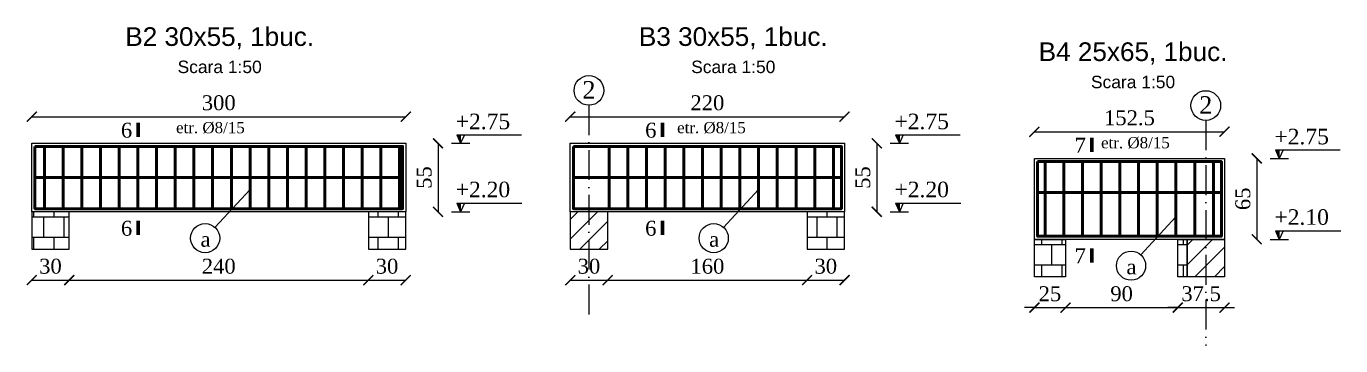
# Model space of a CAD drawing. Header units: millimetres. Extents: x 101328 to 154515, y -615720 to -604223.
# Drawn here: x 143970 to 154515, y -607106 to -604540 of the extents above; entities that cross this region are included whole.
import ezdxf
from ezdxf.enums import TextEntityAlignment as Align

# ---------------------------------------------------------------- set-up
doc = ezdxf.new("R2010")
doc.units = ezdxf.units.MM
doc.header["$PDMODE"] = 2
doc.header["$PDSIZE"] = 50
doc.linetypes.add('ACAD_ISO10W100', pattern=[18, 12, -3, 0, -3])
doc.layers.get('0').update_dxf_attribs({"lineweight": 15})
doc.layers.get('Defpoints').update_dxf_attribs({"color": 4})
for name, color, linetype, lineweight in [('Axe', 1, 'ACAD_ISO10W100', 18), ('Bucati element', 7, 'Continuous', 20), ('Cote', 7, 'Continuous', 18), ('FIER', 100, 'Continuous', 50), ('Otel etrieri', 6, 'Continuous', 50), ('Otel marca', 2, 'Continuous', 20), ('Sectiuni grinzi', 11, 'Continuous', 60)]:
    doc.layers.add(name, color=color, linetype=linetype, lineweight=lineweight)
doc.styles.add('arial r150', font='arial.ttf', dxfattribs={"height": 150})
doc.styles.add('cezar', font='times.ttf')
doc.styles.add('WMF-Times New Roman0', font='times.ttf')
doc.dimstyles.new('Centimetri 50 cu virgula', dxfattribs={"dimtxt": 120, "dimasz": 80, "dimexe": 1, "dimexo": 1, "dimgap": 50, "dimtad": 1, "dimdec": 1, "dimlfac": 0.1, "dimzin": 12, "dimdsep": 46, "dimtxsty": 'WMF-Times New Roman0', "dimblk": 'ARCHTICK', "dimcen": 0, "dimse1": 1, "dimse2": 1, "dimclrd": 256, "dimclre": 256, "dimclrt": 256, "dimadec": 0, "dimazin": 3, "dimtp": 0.1, "dimtm": 0.1, "dimtfac": 0.71, "dimtdec": 1, "dimtix": 1, "dimtmove": 0, "dimatfit": 3, "dimfxl": 1, "dimlwd": -1, "dimlwe": -1, "dimarcsym": 0})
pattern_1 = [(0, (-6744.2, 17021.35), (0, 162.56), []), (90, (-6744.2, 17021.35), (-81.28, 162.56), [162.56, -162.56])]

# ---------------------------------------------------------------- blocks, each defined once
blk = doc.blocks.new('_ArchTick')
at = {"color": 0, "linetype": 'ByBlock', "const_width": 0.15}
blk.add_lwpolyline([(-0.5, -0.5), (0.5, 0.5)], dxfattribs=at)
blk = doc.blocks.new('*D7501')
at = {"layer": 'Cote', "ltscale": 1.5, "transparency": 16777216}
blk.add_line((147273, -605480), (147273, -606030), dxfattribs=at)
at = {"layer": 'Defpoints', "color": 0, "ltscale": 1.5, "transparency": 16777216}
for p in [(147014, -605480), (147273, -606030), (147527, -606030)]:
    blk.add_point(p, dxfattribs=at)
at = {"layer": 'Cote', "ltscale": 1.5, "transparency": 16777216, "xscale": 80, "yscale": 80, "zscale": 80}
for p, rotation in [((147273, -605480), 90), ((147273, -606030), 270)]:
    blk.add_blockref('_ArchTick', p, dxfattribs=dict(at, rotation=rotation))
at = {"layer": 'Cote', "ltscale": 1.5, "transparency": 16777216, "insert": (147162, -605755), "char_height": 120, "attachment_point": 5, "rotation": 90, "style": 'WMF-Times New Roman0'}
blk.add_mtext('55', dxfattribs=at)
blk = doc.blocks.new('*D7502')
at = {"layer": 'Cote', "ltscale": 1.5, "transparency": 16777216}
blk.add_line((144014, -605266), (147014, -605266), dxfattribs=at)
at = {"layer": 'Defpoints', "color": 0, "ltscale": 1.5, "transparency": 16777216}
for p in [(147014, -605266), (144014, -605480), (147014, -605480)]:
    blk.add_point(p, dxfattribs=at)
at = {"layer": 'Cote', "ltscale": 1.5, "transparency": 16777216, "xscale": 80, "yscale": 80, "zscale": 80, "rotation": 180}
blk.add_blockref('_ArchTick', (144014, -605266), dxfattribs=at)
at = {"layer": 'Cote', "ltscale": 1.5, "transparency": 16777216, "xscale": 80, "yscale": 80, "zscale": 80}
blk.add_blockref('_ArchTick', (147014, -605266), dxfattribs=at)
at = {"layer": 'Cote', "ltscale": 1.5, "transparency": 16777216, "insert": (145514, -605155), "char_height": 120, "attachment_point": 5, "style": 'WMF-Times New Roman0'}
blk.add_mtext('300', dxfattribs=at)
blk = doc.blocks.new('*D7503')
at = {"layer": 'Cote', "ltscale": 1.5, "transparency": 16777216}
blk.add_line((144014, -606579), (144314, -606579), dxfattribs=at)
at = {"layer": 'Defpoints', "color": 0, "ltscale": 1.5, "transparency": 16777216}
for p in [(144014, -606330), (144314, -606330), (144314, -606579)]:
    blk.add_point(p, dxfattribs=at)
at = {"layer": 'Cote', "ltscale": 1.5, "transparency": 16777216, "xscale": 80, "yscale": 80, "zscale": 80, "rotation": 180}
blk.add_blockref('_ArchTick', (144014, -606579), dxfattribs=at)
at = {"layer": 'Cote', "ltscale": 1.5, "transparency": 16777216, "xscale": 80, "yscale": 80, "zscale": 80}
blk.add_blockref('_ArchTick', (144314, -606579), dxfattribs=at)
at = {"layer": 'Cote', "ltscale": 1.5, "transparency": 16777216, "insert": (144164, -606468), "char_height": 120, "attachment_point": 5, "style": 'WMF-Times New Roman0'}
blk.add_mtext('30', dxfattribs=at)
blk = doc.blocks.new('*D7504')
at = {"layer": 'Cote', "ltscale": 1.5, "transparency": 16777216}
blk.add_line((144314, -606579), (146714, -606579), dxfattribs=at)
at = {"layer": 'Defpoints', "color": 0, "ltscale": 1.5, "transparency": 16777216}
for p in [(144314, -606330), (146714, -606330), (146714, -606579)]:
    blk.add_point(p, dxfattribs=at)
at = {"layer": 'Cote', "ltscale": 1.5, "transparency": 16777216, "xscale": 80, "yscale": 80, "zscale": 80, "rotation": 180}
blk.add_blockref('_ArchTick', (144314, -606579), dxfattribs=at)
at = {"layer": 'Cote', "ltscale": 1.5, "transparency": 16777216, "xscale": 80, "yscale": 80, "zscale": 80}
blk.add_blockref('_ArchTick', (146714, -606579), dxfattribs=at)
at = {"layer": 'Cote', "ltscale": 1.5, "transparency": 16777216, "insert": (145514, -606468), "char_height": 120, "attachment_point": 5, "style": 'WMF-Times New Roman0'}
blk.add_mtext('240', dxfattribs=at)
blk = doc.blocks.new('*D7505')
at = {"layer": 'Cote', "ltscale": 1.5, "transparency": 16777216}
blk.add_line((146714, -606579), (147014, -606579), dxfattribs=at)
at = {"layer": 'Defpoints', "color": 0, "ltscale": 1.5, "transparency": 16777216}
for p in [(146714, -606330), (147014, -606330), (147014, -606579)]:
    blk.add_point(p, dxfattribs=at)
at = {"layer": 'Cote', "ltscale": 1.5, "transparency": 16777216, "xscale": 80, "yscale": 80, "zscale": 80, "rotation": 180}
blk.add_blockref('_ArchTick', (146714, -606579), dxfattribs=at)
at = {"layer": 'Cote', "ltscale": 1.5, "transparency": 16777216, "xscale": 80, "yscale": 80, "zscale": 80}
blk.add_blockref('_ArchTick', (147014, -606579), dxfattribs=at)
at = {"layer": 'Cote', "ltscale": 1.5, "transparency": 16777216, "insert": (146864, -606468), "char_height": 120, "attachment_point": 5, "style": 'WMF-Times New Roman0'}
blk.add_mtext('30', dxfattribs=at)
blk = doc.blocks.new('50')
at = {"ltscale": 1.5}
blk.add_line((0, 0), (0, 500), dxfattribs=at)
blk = doc.blocks.new('*D7475')
at = {"layer": 'Cote', "ltscale": 1.5, "transparency": 16777216}
blk.add_line((150793, -605480), (150793, -606030), dxfattribs=at)
at = {"layer": 'Defpoints', "color": 0, "ltscale": 1.5, "transparency": 16777216}
for p in [(150534, -605480), (150793, -606030), (151047, -606030)]:
    blk.add_point(p, dxfattribs=at)
at = {"layer": 'Cote', "ltscale": 1.5, "transparency": 16777216, "xscale": 80, "yscale": 80, "zscale": 80}
for p, rotation in [((150793, -605480), 90), ((150793, -606030), 270)]:
    blk.add_blockref('_ArchTick', p, dxfattribs=dict(at, rotation=rotation))
at = {"layer": 'Cote', "ltscale": 1.5, "transparency": 16777216, "insert": (150681, -605755), "char_height": 120, "attachment_point": 5, "rotation": 90, "style": 'WMF-Times New Roman0'}
blk.add_mtext('55', dxfattribs=at)
blk = doc.blocks.new('*D7476')
at = {"layer": 'Cote', "ltscale": 1.5, "transparency": 16777216}
blk.add_line((148334, -605266), (150534, -605266), dxfattribs=at)
at = {"layer": 'Defpoints', "color": 0, "ltscale": 1.5, "transparency": 16777216}
for p in [(150534, -605266), (148334, -605480), (150534, -605480)]:
    blk.add_point(p, dxfattribs=at)
at = {"layer": 'Cote', "ltscale": 1.5, "transparency": 16777216, "xscale": 80, "yscale": 80, "zscale": 80, "rotation": 180}
blk.add_blockref('_ArchTick', (148334, -605266), dxfattribs=at)
at = {"layer": 'Cote', "ltscale": 1.5, "transparency": 16777216, "xscale": 80, "yscale": 80, "zscale": 80}
blk.add_blockref('_ArchTick', (150534, -605266), dxfattribs=at)
at = {"layer": 'Cote', "ltscale": 1.5, "transparency": 16777216, "insert": (149434, -605155), "char_height": 120, "attachment_point": 5, "style": 'WMF-Times New Roman0'}
blk.add_mtext('220', dxfattribs=at)
blk = doc.blocks.new('*D7477')
at = {"layer": 'Cote', "ltscale": 1.5, "transparency": 16777216}
blk.add_line((148334, -606579), (148634, -606579), dxfattribs=at)
at = {"layer": 'Defpoints', "color": 0, "ltscale": 1.5, "transparency": 16777216}
for p in [(148334, -606330), (148634, -606330), (148634, -606579)]:
    blk.add_point(p, dxfattribs=at)
at = {"layer": 'Cote', "ltscale": 1.5, "transparency": 16777216, "xscale": 80, "yscale": 80, "zscale": 80, "rotation": 180}
blk.add_blockref('_ArchTick', (148334, -606579), dxfattribs=at)
at = {"layer": 'Cote', "ltscale": 1.5, "transparency": 16777216, "xscale": 80, "yscale": 80, "zscale": 80}
blk.add_blockref('_ArchTick', (148634, -606579), dxfattribs=at)
at = {"layer": 'Cote', "ltscale": 1.5, "transparency": 16777216, "insert": (148484, -606468), "char_height": 120, "attachment_point": 5, "style": 'WMF-Times New Roman0'}
blk.add_mtext('30', dxfattribs=at)
blk = doc.blocks.new('*D7478')
at = {"layer": 'Cote', "ltscale": 1.5, "transparency": 16777216}
blk.add_line((148634, -606579), (150234, -606579), dxfattribs=at)
at = {"layer": 'Defpoints', "color": 0, "ltscale": 1.5, "transparency": 16777216}
for p in [(148634, -606330), (150234, -606330), (150234, -606579)]:
    blk.add_point(p, dxfattribs=at)
at = {"layer": 'Cote', "ltscale": 1.5, "transparency": 16777216, "xscale": 80, "yscale": 80, "zscale": 80, "rotation": 180}
blk.add_blockref('_ArchTick', (148634, -606579), dxfattribs=at)
at = {"layer": 'Cote', "ltscale": 1.5, "transparency": 16777216, "xscale": 80, "yscale": 80, "zscale": 80}
blk.add_blockref('_ArchTick', (150234, -606579), dxfattribs=at)
at = {"layer": 'Cote', "ltscale": 1.5, "transparency": 16777216, "insert": (149434, -606468), "char_height": 120, "attachment_point": 5, "style": 'WMF-Times New Roman0'}
blk.add_mtext('160', dxfattribs=at)
blk = doc.blocks.new('*D7479')
at = {"layer": 'Cote', "ltscale": 1.5, "transparency": 16777216}
blk.add_line((150234, -606579), (150534, -606579), dxfattribs=at)
at = {"layer": 'Defpoints', "color": 0, "ltscale": 1.5, "transparency": 16777216}
for p in [(150234, -606330), (150534, -606330), (150534, -606579)]:
    blk.add_point(p, dxfattribs=at)
at = {"layer": 'Cote', "ltscale": 1.5, "transparency": 16777216, "xscale": 80, "yscale": 80, "zscale": 80, "rotation": 180}
blk.add_blockref('_ArchTick', (150234, -606579), dxfattribs=at)
at = {"layer": 'Cote', "ltscale": 1.5, "transparency": 16777216, "xscale": 80, "yscale": 80, "zscale": 80}
blk.add_blockref('_ArchTick', (150534, -606579), dxfattribs=at)
at = {"layer": 'Cote', "ltscale": 1.5, "transparency": 16777216, "insert": (150384, -606468), "char_height": 120, "attachment_point": 5, "style": 'WMF-Times New Roman0'}
blk.add_mtext('30', dxfattribs=at)
blk = doc.blocks.new('*D7483')
at = {"layer": 'Cote', "ltscale": 1.5, "transparency": 16777216}
blk.add_line((153841, -605601), (153841, -606251), dxfattribs=at)
at = {"layer": 'Defpoints', "color": 0, "ltscale": 1.5, "transparency": 16777216}
for p in [(153582, -605601), (153841, -606251), (154095, -606251)]:
    blk.add_point(p, dxfattribs=at)
at = {"layer": 'Cote', "ltscale": 1.5, "transparency": 16777216, "xscale": 80, "yscale": 80, "zscale": 80}
for p, rotation in [((153841, -605601), 90), ((153841, -606251), 270)]:
    blk.add_blockref('_ArchTick', p, dxfattribs=dict(at, rotation=rotation))
at = {"layer": 'Cote', "ltscale": 1.5, "transparency": 16777216, "insert": (153730, -605926), "char_height": 120, "attachment_point": 5, "rotation": 90, "style": 'WMF-Times New Roman0'}
blk.add_mtext('65', dxfattribs=at)
blk = doc.blocks.new('*D7484')
at = {"layer": 'Cote', "ltscale": 1.5, "transparency": 16777216}
blk.add_line((152057, -605387), (153582, -605387), dxfattribs=at)
at = {"layer": 'Defpoints', "color": 0, "ltscale": 1.5, "transparency": 16777216}
for p in [(153582, -605387), (152057, -605601), (153582, -605601)]:
    blk.add_point(p, dxfattribs=at)
at = {"layer": 'Cote', "ltscale": 1.5, "transparency": 16777216, "xscale": 80, "yscale": 80, "zscale": 80, "rotation": 180}
blk.add_blockref('_ArchTick', (152057, -605387), dxfattribs=at)
at = {"layer": 'Cote', "ltscale": 1.5, "transparency": 16777216, "xscale": 80, "yscale": 80, "zscale": 80}
blk.add_blockref('_ArchTick', (153582, -605387), dxfattribs=at)
at = {"layer": 'Cote', "ltscale": 1.5, "transparency": 16777216, "insert": (152820, -605276), "char_height": 120, "attachment_point": 5, "style": 'WMF-Times New Roman0'}
blk.add_mtext('152.5', dxfattribs=at)
blk = doc.blocks.new('*D7485')
at = {"layer": 'Cote', "ltscale": 1.5, "transparency": 16777216}
for p, q in [((152057, -606800), (151977, -606800)), ((152057, -606800), (152307, -606800)), ((152307, -606800), (152387, -606800))]:
    blk.add_line(p, q, dxfattribs=at)
at = {"layer": 'Defpoints', "color": 0, "ltscale": 1.5, "transparency": 16777216}
for p in [(152057, -606551), (152307, -606551), (152307, -606800)]:
    blk.add_point(p, dxfattribs=at)
at = {"layer": 'Cote', "ltscale": 1.5, "transparency": 16777216, "xscale": 80, "yscale": 80, "zscale": 80}
blk.add_blockref('_ArchTick', (152057, -606800), dxfattribs=at)
at = {"layer": 'Cote', "ltscale": 1.5, "transparency": 16777216, "xscale": 80, "yscale": 80, "zscale": 80, "rotation": 180}
blk.add_blockref('_ArchTick', (152307, -606800), dxfattribs=at)
at = {"layer": 'Cote', "ltscale": 1.5, "transparency": 16777216, "insert": (152182, -606689), "char_height": 120, "attachment_point": 5, "style": 'WMF-Times New Roman0'}
blk.add_mtext('25', dxfattribs=at)
blk = doc.blocks.new('*D7486')
at = {"layer": 'Cote', "ltscale": 1.5, "transparency": 16777216}
blk.add_line((152307, -606800), (153207, -606800), dxfattribs=at)
at = {"layer": 'Defpoints', "color": 0, "ltscale": 1.5, "transparency": 16777216}
for p in [(152307, -606551), (153207, -606551), (153207, -606800)]:
    blk.add_point(p, dxfattribs=at)
at = {"layer": 'Cote', "ltscale": 1.5, "transparency": 16777216, "xscale": 80, "yscale": 80, "zscale": 80, "rotation": 180}
blk.add_blockref('_ArchTick', (152307, -606800), dxfattribs=at)
at = {"layer": 'Cote', "ltscale": 1.5, "transparency": 16777216, "xscale": 80, "yscale": 80, "zscale": 80}
blk.add_blockref('_ArchTick', (153207, -606800), dxfattribs=at)
at = {"layer": 'Cote', "ltscale": 1.5, "transparency": 16777216, "insert": (152757, -606689), "char_height": 120, "attachment_point": 5, "style": 'WMF-Times New Roman0'}
blk.add_mtext('90', dxfattribs=at)
blk = doc.blocks.new('*D7487')
at = {"layer": 'Cote', "ltscale": 1.5, "transparency": 16777216}
for p, q in [((153207, -606800), (153127, -606800)), ((153207, -606800), (153582, -606800)), ((153582, -606800), (153662, -606800))]:
    blk.add_line(p, q, dxfattribs=at)
at = {"layer": 'Defpoints', "color": 0, "ltscale": 1.5, "transparency": 16777216}
for p in [(153207, -606551), (153582, -606551), (153582, -606800)]:
    blk.add_point(p, dxfattribs=at)
at = {"layer": 'Cote', "ltscale": 1.5, "transparency": 16777216, "xscale": 80, "yscale": 80, "zscale": 80}
blk.add_blockref('_ArchTick', (153207, -606800), dxfattribs=at)
at = {"layer": 'Cote', "ltscale": 1.5, "transparency": 16777216, "xscale": 80, "yscale": 80, "zscale": 80, "rotation": 180}
blk.add_blockref('_ArchTick', (153582, -606800), dxfattribs=at)
at = {"layer": 'Cote', "ltscale": 1.5, "transparency": 16777216, "insert": (153395, -606689), "char_height": 120, "attachment_point": 5, "style": 'WMF-Times New Roman0'}
blk.add_mtext('37.5', dxfattribs=at)
blk = doc.blocks.new('60')
at = {"ltscale": 1.5}
blk.add_line((0, 0), (0, 600), dxfattribs=at)

msp = doc.modelspace()

# ---------------------------------------------------------------- hatches: boundary and pattern name
at = {"ltscale": 1.5}
h = msp.add_hatch(dxfattribs=at)
h.set_pattern_fill('AR-B88', color=256, scale=0.8, style=0)
h.set_pattern_definition(pattern_1)
h.paths.add_polyline_path([(144014.25, -606330.12), (144314.25, -606330.12), (144314.25, -606030.12), (144014.25, -606030.12)])
h = msp.add_hatch(dxfattribs=at)
h.set_pattern_fill('AR-B88', color=256, scale=0.8, style=0)
h.set_pattern_definition(pattern_1)
h.paths.add_polyline_path([(146714.25, -606330.12), (147014.25, -606330.12), (147014.25, -606030.12), (146714.25, -606030.12)])
h = msp.add_hatch(dxfattribs=at)
h.set_pattern_fill('ANSI31', color=256, scale=35, style=0)
h.set_pattern_definition([(45, (-30830.67, 8216.61), (-78.577241, 78.577241), [])])
h.paths.add_polyline_path([(148334.09, -606330.12), (148634.09, -606330.12), (148634.09, -606030.12), (148334.09, -606030.12)])
h = msp.add_hatch(dxfattribs=at)
h.set_pattern_fill('AR-B88', color=256, scale=0.8, style=0)
h.set_pattern_definition([(0, (-6882.18, 17021.35), (0, 162.56), []), (90, (-6882.18, 17021.35), (-81.28, 162.56), [162.56, -162.56])])
h.paths.add_polyline_path([(150234.09, -606330.12), (150534.09, -606330.12), (150534.09, -606030.12), (150234.09, -606030.12)])
h = msp.add_hatch(dxfattribs=at)
h.set_pattern_fill('AR-B88', color=256, scale=0.8, style=0)
h.set_pattern_definition([(0, (-3208.95, 16800.02), (0, 162.56), []), (90, (-3208.95, 16800.02), (-81.28, 162.56), [162.56, -162.56])])
h.paths.add_polyline_path([(152307.32, -606551.45), (152057.32, -606551.45), (152057.32, -606251.45), (152307.32, -606251.45)])
h = msp.add_hatch(dxfattribs=at)
h.set_pattern_fill('AR-B88', color=256, scale=0.8, style=0)
h.set_pattern_definition([(0, (-2233.95, 16800.02), (0, 162.56), []), (90, (-2233.95, 16800.02), (-81.28, 162.56), [162.56, -162.56])])
h.paths.add_polyline_path([(153282.32, -606551.45), (153207.32, -606551.45), (153207.32, -606251.45), (153282.32, -606251.45)])
h = msp.add_hatch(dxfattribs=at)
h.set_pattern_fill('ANSI31', color=256, scale=35, style=0)
h.set_pattern_definition([(45, (-27782.44, 7995.27), (-78.577241, 78.577241), [])])
h.paths.add_polyline_path([(153582.32, -606551.45), (153282.32, -606551.45), (153282.32, -606251.45), (153582.32, -606251.45)])
at = {"layer": 'Cote', "ltscale": 1.5}
for points in [[(147454.29, -605411.6), (147423.72, -605411.6), (147454.29, -605480.12)], [(150974.13, -605411.6), (150943.57, -605411.6), (150974.13, -605480.12)], [(154022.36, -605532.93), (153991.79, -605532.93), (154022.36, -605601.45)], [(147454.29, -605961.6), (147423.72, -605961.6), (147454.29, -606030.12)], [(150974.13, -605961.6), (150943.57, -605961.6), (150974.13, -606030.12)], [(154022.36, -606182.93), (153991.79, -606182.93), (154022.36, -606251.45)]]:
    msp.add_hatch(color=256, dxfattribs=at).paths.add_polyline_path(points)

# ---------------------------------------------------------------- linework, layer by layer
for p, q in [((145764.98, -605849.85), (145483.86, -606155.59)), ((149845.13, -605849.85), (149564.01, -606155.59)), ((153193.36, -606071.18), (152912.24, -606376.92))]:
    msp.add_line(p, q)
at = {"ltscale": 1.5}
for points in [[(144014.25, -605480.12), (147014.25, -605480.12), (147014.25, -606030.12), (144014.25, -606030.12)], [(148334.09, -605480.12), (150534.09, -605480.12), (150534.09, -606030.12), (148334.09, -606030.12)], [(152057.32, -605601.45), (153582.32, -605601.45), (153582.32, -606251.45), (152057.32, -606251.45)], [(144014.25, -606330.12), (144314.25, -606330.12), (144314.25, -606030.12), (144014.25, -606030.12)], [(146714.25, -606330.12), (147014.25, -606330.12), (147014.25, -606030.12), (146714.25, -606030.12)], [(148334.09, -606330.12), (148634.09, -606330.12), (148634.09, -606030.12), (148334.09, -606030.12)], [(150234.09, -606330.12), (150534.09, -606330.12), (150534.09, -606030.12), (150234.09, -606030.12)], [(152307.32, -606551.45), (152057.32, -606551.45), (152057.32, -606251.45), (152307.32, -606251.45)], [(153282.32, -606551.45), (153207.32, -606551.45), (153207.32, -606251.45), (153282.32, -606251.45)], [(153582.32, -606551.45), (153282.32, -606551.45), (153282.32, -606251.45), (153582.32, -606251.45)]]:
    msp.add_lwpolyline(points, close=True, dxfattribs=at)
for centre in [(145404.67, -606241.71), (149484.82, -606241.71), (152833.05, -606463.05)]:
    msp.add_circle(centre, 117)
at = {"layer": 'Axe', "ltscale": 20}
for p, q in [((148484.09, -605174.28), (148484.09, -606884.74)), ((153432.32, -605295.62), (153432.32, -607106.07))]:
    msp.add_line(p, q, dxfattribs=at)
at = {"layer": 'Axe', "color": 0, "linetype": 'ByBlock'}
for centre in [(148484.09, -605055.1), (153432.32, -605176.43)]:
    msp.add_circle(centre, 119.19, dxfattribs=at)
at = {"layer": 'Cote', "ltscale": 1.5}
for p, q in [((147381.21, -605480.12), (147527.38, -605480.12)), ((147423.72, -605411.6), (147941.52, -605411.6)), ((147423.72, -605411.6), (147454.29, -605480.12)), ((147454.29, -605411.6), (147484.86, -605411.6)), ((147484.86, -605411.6), (147454.29, -605480.12)), ((147454.29, -605480.12), (147454.29, -605411.6)), ((150901.05, -605480.12), (151047.22, -605480.12)), ((150943.57, -605411.6), (151461.36, -605411.6)), ((150943.57, -605411.6), (150974.13, -605480.12)), ((150974.13, -605411.6), (151004.7, -605411.6)), ((151004.7, -605411.6), (150974.13, -605480.12)), ((150974.13, -605480.12), (150974.13, -605411.6)), ((153991.79, -605532.93), (154509.59, -605532.93)), ((153991.79, -605532.93), (154022.36, -605601.45)), ((154022.36, -605532.93), (154052.93, -605532.93)), ((154052.93, -605532.93), (154022.36, -605601.45)), ((154022.36, -605601.45), (154022.36, -605532.93)), ((153949.28, -605601.45), (154095.45, -605601.45)), ((147423.72, -605961.6), (147808.06, -605961.6)), ((147423.72, -605961.6), (147946.7, -605961.6)), ((147423.72, -605961.6), (147454.29, -606030.12)), ((147454.29, -605961.6), (147484.86, -605961.6)), ((147484.86, -605961.6), (147454.29, -606030.12)), ((147454.29, -606030.12), (147454.29, -605961.6)), ((150943.57, -605961.6), (151327.9, -605961.6)), ((150943.57, -605961.6), (151466.55, -605961.6)), ((150943.57, -605961.6), (150974.13, -606030.12)), ((150974.13, -605961.6), (151004.7, -605961.6)), ((151004.7, -605961.6), (150974.13, -606030.12)), ((150974.13, -606030.12), (150974.13, -605961.6)), ((147381.21, -606030.12), (147527.38, -606030.12)), ((150901.05, -606030.12), (151047.22, -606030.12)), ((153991.79, -606182.93), (154376.13, -606182.93)), ((153991.79, -606182.93), (154514.77, -606182.93)), ((153991.79, -606182.93), (154022.36, -606251.45)), ((154022.36, -606182.93), (154052.93, -606182.93)), ((154052.93, -606182.93), (154022.36, -606251.45)), ((154022.36, -606251.45), (154022.36, -606182.93)), ((153949.28, -606251.45), (154095.45, -606251.45))]:
    msp.add_line(p, q, dxfattribs=at)
at = {"layer": 'FIER'}
for p, q in [((144039.25, -605755.12), (146989.25, -605755.12)), ((148359.09, -605755.12), (150509.09, -605755.12)), ((152082.32, -605876.45), (153557.32, -605876.45))]:
    msp.add_line(p, q, dxfattribs=at)
for points in [[(144039.25, -605505.12), (146989.25, -605505.12), (146989.25, -606005.12), (144039.25, -606005.12)], [(148359.09, -605505.12), (150509.09, -605505.12), (150509.09, -606005.12), (148359.09, -606005.12)], [(152082.32, -605626.45), (153557.32, -605626.45), (153557.32, -606226.45), (152082.32, -606226.45)]]:
    msp.add_lwpolyline(points, close=True, dxfattribs=at)
at = {"layer": 'Sectiuni grinzi'}
for p, q in [((144867.38, -605427.53), (144867.38, -605315.68)), ((149072.85, -605427.53), (149072.85, -605315.68)), ((152518.33, -605548.86), (152518.33, -605437.01)), ((144867.38, -606215.31), (144867.38, -606103.46)), ((149072.85, -606215.31), (149072.85, -606103.46)), ((152518.33, -606436.65), (152518.33, -606324.8))]:
    msp.add_line(p, q, dxfattribs=at)

# ---------------------------------------------------------------- block references
at = {"layer": 'Otel etrieri', "ltscale": 1.5}
for name, p in [('50', (144114.98, -606005.12)), ('50', (144264.98, -606005.12)), ('50', (144414.98, -606005.12)), ('50', (144564.98, -606005.12)), ('50', (144714.98, -606005.12)), ('50', (144864.98, -606005.12)), ('50', (145014.98, -606005.12)), ('50', (145164.98, -606005.12)), ('50', (145314.98, -606005.12)), ('50', (145464.98, -606005.12)), ('50', (145614.98, -606005.12)), ('50', (145764.98, -606005.12)), ('50', (145914.98, -606005.12)), ('50', (146064.98, -606005.12)), ('50', (146214.98, -606005.12)), ('50', (146364.98, -606005.12)), ('50', (146514.98, -606005.12)), ('50', (146664.98, -606005.12)), ('50', (146814.98, -606005.12)), ('50', (146964.98, -606005.12)), ('50', (148645.13, -606005.12)), ('50', (148795.13, -606005.12)), ('50', (148945.13, -606005.12)), ('50', (149095.13, -606005.12)), ('50', (149245.13, -606005.12)), ('50', (149395.13, -606005.12)), ('50', (149545.13, -606005.12)), ('50', (149695.13, -606005.12)), ('50', (149845.13, -606005.12)), ('50', (149995.13, -606005.12)), ('50', (150145.13, -606005.12)), ('50', (150295.13, -606005.12)), ('50', (150445.13, -606005.12)), ('60', (152143.36, -606226.45)), ('60', (152293.36, -606226.45)), ('60', (152443.36, -606226.45)), ('60', (152593.36, -606226.45)), ('60', (152743.36, -606226.45)), ('60', (152893.36, -606226.45)), ('60', (153043.36, -606226.45)), ('60', (153193.36, -606226.45)), ('60', (153343.36, -606226.45)), ('60', (153493.36, -606226.45))]:
    msp.add_blockref(name, p, dxfattribs=at)

# ---------------------------------------------------------------- texts
at = {"style": 'cezar'}
for p in [(145446.97, -605398.82), (149466.82, -605398.82), (152867.94, -605520.16)]:
    msp.add_text('etr. %%C8/15', height=90, dxfattribs=at).set_placement(p, align=Align.CENTER)
at = {"layer": 'Axe', "color": 0, "linetype": 'ByBlock', "style": 'WMF-Times New Roman0'}
for p in [(148483.74, -605120.28), (153431.97, -605241.61)]:
    msp.add_text('2', height=140, dxfattribs=at).set_placement(p, align=Align.CENTER)
at = {"layer": 'Bucati element', "color": 3, "style": 'arial r150'}
for s, height, p in [('B2 30x55, 1buc.', 150, (145521.37, -604697.71)), ('B3 30x55, 1buc.', 150, (149641.82, -604697.71)), ('B4 25x65, 1buc.', 150, (152848.9, -604819.05)), ('Scara 1:50', 100, (145521.37, -604915.99)), ('Scara 1:50', 100, (149641.82, -604915.99)), ('Scara 1:50', 100, (152848.9, -605037.33))]:
    msp.add_text(s, height=height, dxfattribs=at).set_placement(p, align=Align.CENTER)
at = {"layer": 'Cote', "ltscale": 1.5, "style": 'cezar'}
for s, p in [('+2.75', (147633.61, -605304.24)), ('+2.75', (151153.45, -605304.24)), ('+2.75', (154201.68, -605425.58)), ('+2.20', (147633.61, -605850.79)), ('+2.20', (151153.45, -605850.79)), ('+2.10', (154201.68, -606072.13))]:
    msp.add_text(s, height=125, dxfattribs=at).set_placement(p, align=Align.MIDDLE_CENTER)
at = {"layer": 'Otel marca', "style": 'WMF-Times New Roman0'}
for p in [(145407.95, -606310.81), (149488.1, -606310.81), (152836.33, -606532.14)]:
    msp.add_text('a', height=120, dxfattribs=at).set_placement(p, align=Align.CENTER)
at = {"layer": 'Sectiuni grinzi', "style": 'cezar'}
for s, p in [('6', (144774.47, -605434.49)), ('6', (148979.94, -605434.49)), ('7', (152425.42, -605555.83)), ('6', (144774.47, -606222.28)), ('6', (148979.94, -606222.28)), ('7', (152425.42, -606443.61))]:
    msp.add_text(s, height=120, dxfattribs=at).set_placement(p, align=Align.CENTER)

# ---------------------------------------------------------------- dimensions: what is measured, and where the dimension line sits
at = {"layer": 'Cote', "ltscale": 1.5}
for base, p1, p2, picture, middle in [((147014.25, -605265.65), (144014.25, -605480.12), (147014.25, -605480.12), '*D7502', (145514.25, -605154.61)), ((150534.09, -605265.65), (148334.09, -605480.12), (150534.09, -605480.12), '*D7476', (149434.09, -605154.61)), ((153582.32, -605386.99), (152057.32, -605601.45), (153582.32, -605601.45), '*D7484', (152819.82, -605275.78))]:
    dim = msp.add_linear_dim(base=base, p1=p1, p2=p2, dimstyle='Centimetri 50 cu virgula', dxfattribs=at)
    dim.commit()
    dim.dimension.update_dxf_attribs({"geometry": picture, "text_midpoint": middle})
for base, p1, p2, picture, middle in [((147272.69, -606030.12), (147014.25, -605480.12), (147527.38, -606030.12), '*D7501', (147161.65, -605755.12)), ((150792.53, -606030.12), (150534.09, -605480.12), (151047.22, -606030.12), '*D7475', (150681.49, -605755.12)), ((153840.76, -606251.45), (153582.32, -605601.45), (154095.45, -606251.45), '*D7483', (153729.72, -605926.45))]:
    dim = msp.add_linear_dim(base=base, p1=p1, p2=p2, angle=90, dimstyle='Centimetri 50 cu virgula', dxfattribs=at)
    dim.commit()
    dim.dimension.update_dxf_attribs({"geometry": picture, "text_midpoint": middle})
for base, p1, p2, picture, middle in [((144314.25, -606578.74), (144014.25, -606330.12), (144314.25, -606330.12), '*D7503', (144164.25, -606467.7)), ((146714.25, -606578.74), (144314.25, -606330.12), (146714.25, -606330.12), '*D7504', (145514.25, -606467.7)), ((147014.25, -606578.74), (146714.25, -606330.12), (147014.25, -606330.12), '*D7505', (146864.25, -606467.7)), ((148634.09, -606578.74), (148334.09, -606330.12), (148634.09, -606330.12), '*D7477', (148484.09, -606467.7)), ((150234.09, -606578.74), (148634.09, -606330.12), (150234.09, -606330.12), '*D7478', (149434.09, -606467.7)), ((150534.09, -606578.74), (150234.09, -606330.12), (150534.09, -606330.12), '*D7479', (150384.09, -606467.7)), ((152307.32, -606800.07), (152057.32, -606551.45), (152307.32, -606551.45), '*D7485', (152182.32, -606689.03)), ((153207.32, -606800.07), (152307.32, -606551.45), (153207.32, -606551.45), '*D7486', (152757.32, -606688.86)), ((153582.32, -606800.07), (153207.32, -606551.45), (153582.32, -606551.45), '*D7487', (153394.82, -606688.86))]:
    dim = msp.add_linear_dim(base=base, p1=p1, p2=p2, dimstyle='Centimetri 50 cu virgula', override={"dimfxl": 1.25}, dxfattribs=at)
    dim.commit()
    dim.dimension.update_dxf_attribs({"geometry": picture, "text_midpoint": middle})

doc.saveas('drawing.dxf')
